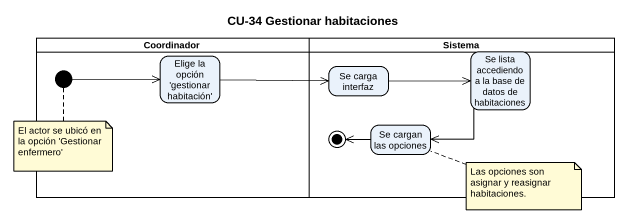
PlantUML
@startuml
title CU-34 Gestionar habitaciones
hide empty description
state Coordinador <<partition>> {
  state "Elige la opción 'gestionar habitación'" as Elige_la_opción_gestionar
  state initial1 <<start>>
}
state Sistema <<partition>> {
  state "Se lista accediendo a la base de datos de habitaciones" as Se_lista_accediendo_a_la
  state "Se carga interfaz" as Se_carga_interfaz
  state "Se cargan las opciones" as Se_cargan_las_opciones
  Se_cargan_las_opciones -left-> [*]
}
Elige_la_opción_gestionar -right-> Se_carga_interfaz
Se_lista_accediendo_a_la -left-> Se_cargan_las_opciones
initial1 -right-> Elige_la_opción_gestionar
Se_carga_interfaz -right-> Se_lista_accediendo_a_la
note bottom of initial1 : El actor se ubicó en la opción 'Gestionar enfermero'
note right of Se_cargan_las_opciones : Las opciones son asignar y reasignar habitaciones.
@enduml
